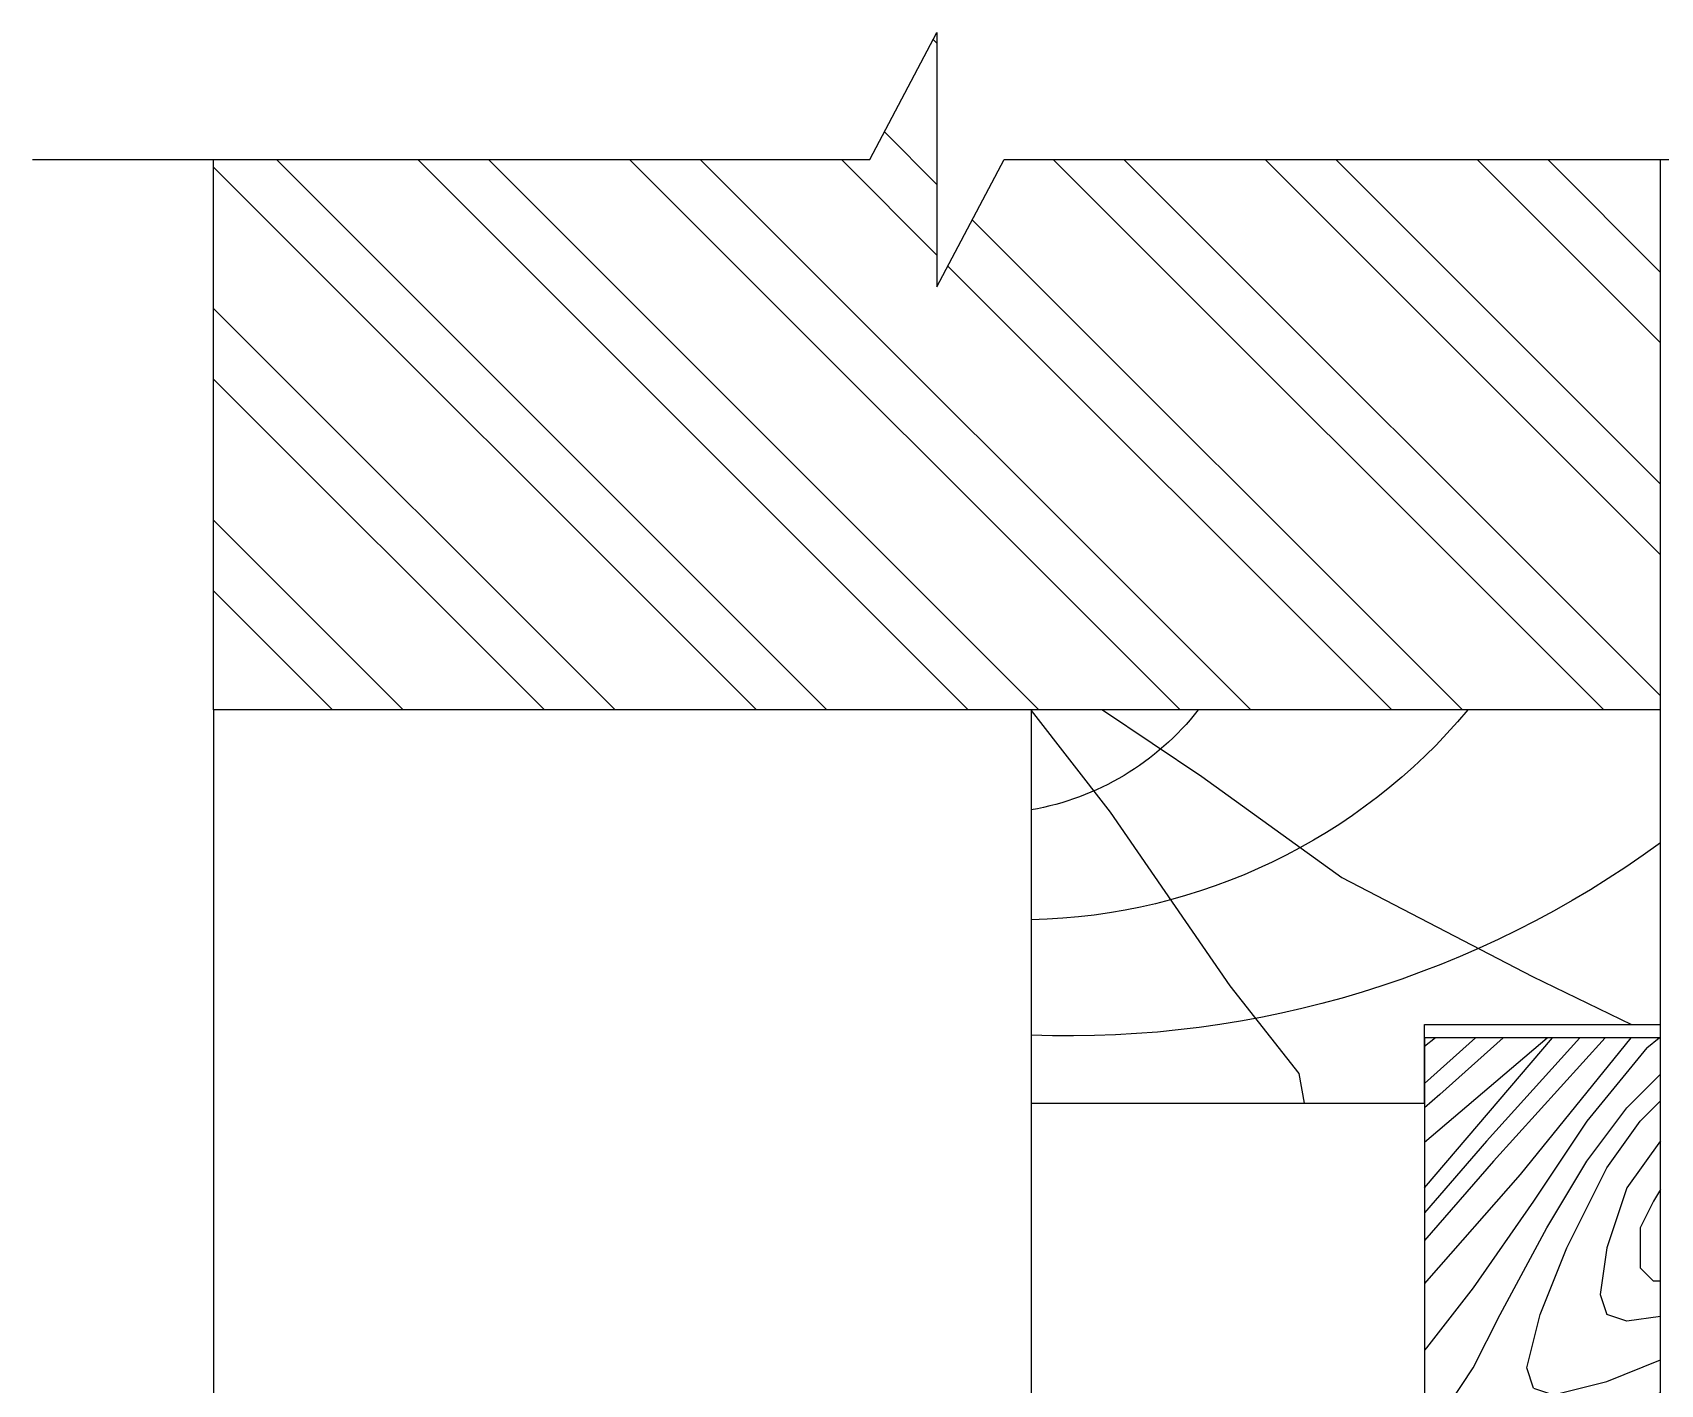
# Model space of a CAD drawing. Header units: metres. Extents: x -16 to 65907, y -5261 to 15511.
# Drawn here: x 32000.83 to 32026.7, y 9527.53 to 9549.03 of the extents above; entities that cross this region are included whole.
import ezdxf

# ---------------------------------------------------------------- set-up
doc = ezdxf.new("R2010")
doc.units = ezdxf.units.M
for name, color, linetype in [('BC-GREYCOLOR', 8, 'Continuous'), ('BC-HATCH', 8, 'Continuous'), ('BC-JOINERY', 93, 'Continuous'), ('BC-WHITECOLOR', 7, 'Continuous')]:
    doc.layers.add(name, color=color, linetype=linetype)

# ---------------------------------------------------------------- blocks, each defined once
blk = doc.blocks.new('BC-JN-FRAME-SIDE')
at = {"layer": 'BC-HATCH'}
for points in [[(0, -3.869422019608464), (-1.059480816205905, -2.289832439077145), (-2.662863268902584, -0.06291236589277105), (-4.236553453949455, 2.965698933638123), (-5, 4.53750064608721)], [(-0.009745613133418374, -5), (-1.623633901413996, -3.74475355355753), (-4.38501479216211, -1.844448424440998), (-5.780551371361071, -0.7458345216691669), (-6.25, -0.6604802255533286)]]:
    blk.add_lwpolyline(points, dxfattribs=at)
for centre, radius, start, end in [((10.74891818470496, -4.398558543003674), 15.93041491976079, 143.8447123978933, 182.1636755238791), ((5.97501315784757, -5.203664711301826), 9.312683969915357, 129.9111920759715, 178.7468640817607), ((2.647475653735455, -5.732592206475601), 4.29762062523463, 128.0270103061608, 170.1851666807064)]:
    blk.add_arc(centre, radius, start, end, dxfattribs=at)
at = {"layer": 'BC-JOINERY'}
for p, q in [((-5, 1.25), (-5, 5)), ((-5, 5), (0, 5)), ((0, 5), (0, -5)), ((-6.25, -5), (-6.25, 1.25)), ((-6.25, 1.25), (-5, 1.25)), ((0, -5), (-6.25, -5))]:
    blk.add_line(p, q, dxfattribs=at)

msp = doc.modelspace()

# ---------------------------------------------------------------- hatches: boundary and pattern name
at = {"layer": 'BC-HATCH'}
h = msp.add_hatch(dxfattribs=at)
h.set_pattern_fill('ANSI32', color=256, scale=0.25, angle=270, style=0)
h.set_pattern_definition([(315, (22592.45257338339, 41437.95790914791), (1.683798022700467, 1.683798022700466), []), (315, (22592.45257338339, 41436.83537664791), (1.683798022700467, 1.683798022700466), [])])
h.paths.add_polyline_path([(32026.70036845908, 9538.257540688834), (32026.70036845908, 9547.007540688834), (32016.26758656061, 9547.007540688834), (32015.20036845908, 9544.987371009656), (32015.20036845908, 9549.027710368011), (32014.13315035755, 9547.007540688834), (32003.70036845908, 9547.007540688834), (32003.70036845908, 9538.257540688834)])
h = msp.add_hatch(dxfattribs=at)
h.set_pattern_fill('WOOD-F4', color=256, scale=15, angle=45, style=0, pattern_type=2)
h.set_pattern_definition([(75.963757, (32021.14724743991, 9544.09721774454), (10.6066016578651, 53.03300861335508), [0.8746427999999999, -86.5896345]), (48.814075, (32021.46544549145, 9541.869830959538), (137.8858154516269, 159.0990188171389), [2.2549944, -223.24444155]), (241.699244, (32021.78364375511, 9544.09721774454), (-21.21320344852924, -42.42640684994189), [1.56604605, -155.0385537]), (55.304846, (32021.25331388136, 9542.294095664647), (42.42640689854969, 63.63961032492622), [1.677051, -166.02805485]), (394.6951540000001, (32028.8900670121, 9534.657342533897), (74.24621202472696, 53.03300860114344), [1.677051, -166.02805485]), (208.300756, (32030.693189092, 9535.187672407656), (-95.45941547706472, -53.03300861864329), [1.56604605, -155.0385537]), (400.914383, (32028.2536706969, 9535.293738424834), (10.60660176032919, 10.60660167886703), [2.10535035, -208.429671]), (401.1859249999999, (32028.465802307, 9534.86947414399), (10.60660177784402, 10.60660170238081), [2.2549944, -223.24444155]), (374.036243, (32030.693189092, 9534.551276092456), (31.81980523176637, 10.60660168558895), [0.8746427999999999, -86.5896345]), (394.6951540000001, (32023.4806986511, 9540.066707500786), (74.24621202472696, 53.03300860114344), [1.677051, -166.02805485]), (208.300756, (32025.283820731, 9540.597037374544), (-95.45941547706472, -53.03300861864329), [1.56604605, -155.0385537]), (241.699244, (32026.98087753617, 9538.899981205763), (-21.21320344852924, -42.42640684994189), [1.56604605, -155.0385537]), (55.304846, (32026.45054713209, 9537.09685859554), (42.42640689854969, 63.63961032492622), [1.677051, -166.02805485]), (45, (32028.89006542111, 9536.566528827847), (-10.60660171779821, 10.60660171779821), [3.15, -11.85]), (228.814075, (32029.95072442617, 9538.68784800468), (-137.8858154516269, -159.099018817139), [2.2549944, -223.24444155]), (49.085617, (32021.99577430455, 9541.339499600856), (127.2792125987342, 148.492415948291), [2.10535035, -208.429671]), (49.085617, (32021.88970828737, 9541.65769765239), (127.2792125987342, 148.492415948291), [2.10535035, -208.429671]), (400.914383, (32022.52610439044, 9540.809169514967), (10.60660176032919, 10.60660167886703), [2.10535035, -208.429671]), (400.914383, (32022.84430244197, 9540.703103497788), (10.60660176032919, 10.60660167886703), [2.10535035, -208.429671]), (401.1859249999999, (32023.056433946, 9540.278839110879), (10.60660177784402, 10.60660170238081), [2.2549944, -223.24444155]), (374.036243, (32025.28382094313, 9539.960641059344), (31.81980523176637, 10.60660168558895), [0.8746427999999999, -86.5896345]), (400.914383, (32027.93547126651, 9535.399802638889), (10.60660176032919, 10.60660167886703), [2.10535035, -208.429671]), (400.914383, (32028.25366931805, 9535.293736621712), (10.60660176032919, 10.60660167886703), [2.10535035, -208.429671]), (75.963757, (32026.34448164524, 9538.899981417895), (10.6066016578651, 53.03300861335508), [0.8746427999999999, -86.5896345]), (48.814075, (32026.66267789365, 9536.672593678299), (137.8858154516269, 159.0990188171389), [2.2549944, -223.24444155]), (49.085617, (32027.08694312909, 9536.46046281067), (127.2792125987342, 148.492415948291), [2.10535035, -208.429671]), (49.085617, (32027.19300914627, 9536.142264759135), (127.2792125987342, 148.492415948291), [2.10535035, -208.429671]), (45, (32018.49559732866, 9539.536379111953), (-10.60660171779821, 10.60660171779821), [1.8, -13.2]), (396.8698979999999, (32017.64706844878, 9538.89998311495), (10.60660166443862, 10.60660167556139), [1.0606602, -105.0053616]), (390.963757, (32016.58640806486, 9538.26358679975), (10.60660166817387, 10.60660173851992), [1.23693165, -60.60965475]), (388.3007559999999, (32015.20755090221, 9537.521125103769), (95.45941547706475, 53.03300861864319), [1.56604605, -155.0385537]), (386.565051, (32014.35902265872, 9537.096860928992), (10.60660175001415, 10.60660175153479), [0.94868325, -46.4854812]), (393.6900680000001, (32013.08622971012, 9536.248332685502), (10.60660172658038, 10.60660177727419), [1.52970585, -74.95558994999999]), (45, (32012.76803240105, 9535.930134527902), (-10.60660171779821, 10.60660171779821), [0.45, -14.55]), (225, (32014.67722071025, 9536.354398596613), (10.60660171779821, -10.60660171779822), [1.65, -13.35]), (217.874984, (32015.63181539519, 9537.096860398662), (-10.6066017343831, -10.60660175831362), [1.2093387, -119.7245334]), (214.695154, (32017.01067276997, 9538.051454977527), (-74.24621202472696, -53.03300860114345), [1.677051, -166.02805485]), (213.690068, (32018.28346455185, 9538.89998311495), (-10.60660172658038, -10.60660177727419), [1.52970585, -74.95558994999999]), (219.289407, (32019.4501913772, 9539.854577269552), (-10.60660168060731, -10.60660175262315), [1.5074814, -149.2406565]), (225, (32015.73788088204, 9536.354398596613), (10.60660171779821, -10.60660171779822), [2.4, -12.6]), (221.185925, (32017.43493599016, 9537.839321458247), (-10.60660177784401, -10.60660170238081), [2.2549944, -223.24444155]), (218.990994, (32019.66232372975, 9539.642444280602), (-116.6726188500274, -95.4594154286551), [2.86574595, -283.70884965]), (45, (32018.28346529431, 9539.748511146308), (-10.60660171779821, 10.60660171779821), [1.8, -13.2]), (395.537678, (32017.54100264373, 9539.218180954353), (10.60660169620562, 10.60660163372791), [0.91241445, -90.32902545]), (386.565051, (32016.26821096793, 9538.581785169483), (10.60660175001415, 10.60660175153479), [1.42302495, -46.0111395]), (381.801409, (32015.20755079615, 9538.157520252244), (74.24621207039495, 31.81980519501736), [1.14236595, -113.09422845]), (374.036243, (32014.35902276479, 9537.945389384613), (31.81980523176637, 10.60660168558895), [0.8746427999999999, -86.5896345]), (341.5650509999999, (32014.04082492539, 9538.051454977527), (21.213203601618, -2.078639069202914e-07), [0.3354102, -33.20560965]), (161.565051, (32015.52574916588, 9539.112115149306), (-21.213203601618, 2.07863896095617e-07), [0.3354102, -33.20560965]), (188.130102, (32016.26821107399, 9539.218180954353), (-53.03300861212606, -10.60660168697606), [0.75, -74.24999940000001]), (198.434949, (32017.22280501646, 9539.53637921802), (-10.60660169687706, -10.60660166757012), [1.0062306, -32.53478925]), (215.537678, (32018.70772883269, 9540.597039177666), (-10.60660169620562, -10.60660163372791), [1.82482875, -89.41661115000001]), (180, (32017.32887124577, 9541.127369263557), (-10.6066017, -10.6066017), [0.2121321, -21.0010713]), (210.963757, (32017.85920080133, 9541.44556763329), (-10.60660166817387, -10.60660173851993), [0.6184659, -61.2281205]), (161.565051, (32016.58640933765, 9540.172775321087), (-21.213203601618, 2.07863896095617e-07), [0.3354102, -33.20560965]), (203.198591, (32017.32887082151, 9540.49097337262), (-42.42640687126905, -21.21320341309888), [0.80777475, -79.96969905]), (216.869898, (32018.17739853467, 9541.12736947569), (-10.6066016644386, -10.6066016755614), [1.0606602, -105.0053616]), (180, (32016.58640912552, 9539.748511040243), (-10.6066017, -10.6066017), [0.6363961499999999, -20.57680725]), (206.565051, (32017.01067308817, 9539.960643392797), (-10.60660175001415, -10.60660175153479), [0.4743417, -46.95982275]), (210.963757, (32017.5410027498, 9540.278841444331), (-10.60660166817387, -10.60660173851993), [0.6184659, -61.2281205]), (216.869898, (32018.38953056902, 9540.915237441333), (-10.6066016644386, -10.6066016755614), [1.0606602, -105.0053616]), (108.434949, (32020.19265360351, 9543.779019799073), (-10.60660166757012, 10.60660169687705), [0.3354102, -33.20560965]), (81.869898, (32020.08658748027, 9543.036557572761), (1.736962906839778e-08, 21.21320341438322), [0.75, -74.24999940000001]), (71.565051, (32019.7683895348, 9542.081963524224), (2.078638952629497e-07, 21.213203601618), [1.0062306, -32.53478925]), (54.46232199999999, (32018.70772946908, 9540.597039601931), (42.42640835564569, 63.63961171897343), [1.82482875, -89.41661115000001]), (90, (32018.17739927713, 9541.975897507047), (-10.6066017, 10.6066017), [0.2121321, -21.0010713]), (59.03624299999999, (32017.85920133166, 9541.445567527222), (21.21320488507491, 42.42640838942795), [0.6184659, -61.2281205]), (90, (32019.55625750044, 9542.718359627292), (-10.6066017, 10.6066017), [0.6363961499999999, -20.57680725]), (63.434949, (32019.34412525395, 9542.29409555858), (10.6066013505632, 31.81980478198881), [0.4743417, -46.95982275]), (59.03624299999999, (32019.02592752062, 9541.763765578757), (21.21320488507491, 42.42640838942795), [0.6184659, -61.2281205]), (53.130102, (32018.38953141755, 9540.915237653464), (53.0330118389298, 74.24621526219299), [1.0606602, -105.0053616]), (108.434949, (32019.13199343173, 9542.718359627292), (-10.60660166757012, 10.60660169687705), [0.3354102, -33.20560965]), (66.801409, (32018.81379559233, 9541.975897507047), (10.60660169810313, 31.8198052181645), [0.80777475, -79.96969905]), (53.130102, (32018.1773993832, 9541.127369687822), (53.0330118389298, 74.24621526219299), [1.0606602, -105.0053616]), (68.198591, (32020.72298358334, 9543.036557148496), (10.60660177378255, 31.81980513536498), [1.14236595, -113.09422845]), (63.434949, (32020.0865873742, 9541.763765472691), (10.6066013505632, 31.81980478198881), [1.42302495, -46.0111395]), (54.46232199999999, (32019.55625760651, 9541.021303670643), (42.42640835564569, 63.63961171897343), [0.91241445, -90.32902545]), (233.130102, (32020.40478574393, 9541.65769977371), (-53.03301183892982, -74.24621526219298), [1.0606602, -105.0053616]), (239.036243, (32021.04118174093, 9542.718359627292), (-21.21320488507489, -42.42640838942796), [1.23693165, -60.60965475]), (51.00900600000001, (32019.66232415401, 9539.642444916999), (84.85281368238536, 106.0660172101588), [2.86574595, -283.70884965]), (56.309932, (32020.40478542573, 9541.021303140313), (31.81980742103963, 53.03301093013147), [1.52970585, -74.95558994999999]), (50.710593, (32019.45019148327, 9539.854577163487), (84.85281625656344, 106.0660197593209), [1.5074814, -149.2406565]), (315, (32015.84394668708, 9539.85457737562), (10.60660171779822, 10.60660171779821), [0.1500003, -14.8499997]), (315, (32019.45019127113, 9543.46082195967), (10.60660171779822, 10.60660171779821), [0.1500003, -14.8499997]), (399.289407, (32026.45054851094, 9532.854220135807), (10.60660168060731, 10.60660175262315), [1.5074814, -149.2406565]), (393.6900680000001, (32027.61727448777, 9533.808814078277), (10.60660172658038, 10.60660177727419), [1.52970585, -74.95558994999999]), (398.9909939999999, (32026.23841626446, 9533.066352806558), (116.6726188500274, 95.45941542865509), [2.86574595, -283.70884965]), (210.963757, (32029.31433097475, 9534.445210393476), (-10.60660166817387, -10.60660173851993), [1.23693165, -60.60965475]), (216.869898, (32028.25367112117, 9533.808814396474), (-10.6066016644386, -10.6066016755614), [1.0606602, -105.0053616]), (395.537678, (32027.6172750181, 9532.960286259051), (10.60660169620562, 10.60660163372791), [0.91241445, -90.32902545]), (386.565051, (32028.35973671408, 9533.490616132807), (10.60660175001415, 10.60660175153479), [1.42302495, -46.0111395]), (381.801409, (32029.63252849595, 9534.127012235876), (74.24621207039495, 31.81980519501736), [1.14236595, -113.09422845]), (396.8698979999999, (32027.72334103528, 9531.581428035735), (10.60660166443862, 10.60660167556139), [1.0606602, -105.0053616]), (383.198591, (32028.57186885451, 9532.21782424487), (42.42640687126904, 21.21320341309891), [0.80777475, -79.96969905]), (341.5650509999999, (32029.31433097475, 9532.536022084272), (21.213203601618, -2.078639069202914e-07), [0.3354102, -33.20560965]), (396.8698979999999, (32027.51120900092, 9531.793560070093), (10.60660166443862, 10.60660167556139), [1.0606602, -105.0053616]), (390.963757, (32028.35973692621, 9532.42995617316), (10.60660166817387, 10.60660173851992), [0.6184659, -61.2281205]), (386.565051, (32028.89006679997, 9532.748154012563), (10.60660175001415, 10.60660175153479), [0.4743417, -46.95982275]), (360, (32029.31433097475, 9532.960286152984), (10.6066017, 10.6066017), [0.6363961499999999, -20.57680725]), (390.963757, (32028.04153887468, 9531.263229984203), (10.60660166817387, 10.60660173851992), [0.6184659, -61.2281205]), (360, (32028.57186885451, 9531.58142792967), (10.6066017, 10.6066017), [0.2121321, -21.0010713]), (395.537678, (32027.19301094939, 9532.111758121626), (10.60660169620562, 10.60660163372791), [1.82482875, -89.41661115000001]), (378.434949, (32028.67793487168, 9533.17241818734), (10.60660169687705, 10.60660166757012), [1.0062306, -32.53478925]), (368.130102, (32029.63252892022, 9533.490616132807), (53.03300861212606, 10.60660168697606), [0.75, -74.24999940000001]), (341.5650509999999, (32030.37499114653, 9533.596682256051), (21.213203601618, -2.078639069202914e-07), [0.3354102, -33.20560965]), (233.130102, (32027.51120878879, 9531.793559221564), (-53.03301183892982, -74.24621526219298), [1.0606602, -105.0053616]), (239.036243, (32026.87481279179, 9530.945031402338), (-21.21320488507489, -42.42640838942796), [0.6184659, -61.2281205]), (243.434949, (32026.55661474025, 9530.414701740712), (-10.60660135056322, -31.81980478198881), [0.4743417, -46.95982275]), (270, (32026.3444823877, 9529.990437778066), (10.6066017, -10.6066017), [0.6363961499999999, -20.57680725]), (233.130102, (32027.72334082315, 9531.581427187208), (-53.03301183892982, -74.24621526219298), [1.0606602, -105.0053616]), (246.8014089999999, (32027.08694472008, 9530.73289947405), (-10.60660169810316, -31.81980521816449), [0.80777475, -79.96969905]), (288.434949, (32026.76874666855, 9529.990437990198), (10.60660166757011, -10.60660169687706), [0.3354102, -33.20560965]), (239.036243, (32028.04153898075, 9531.263229453873), (-21.21320488507489, -42.42640838942796), [0.6184659, -61.2281205]), (270, (32027.72334061101, 9530.732899898312), (10.6066017, -10.6066017), [0.2121321, -21.0010713]), (234.462322, (32027.19301052512, 9532.11175748523), (-42.4264083556457, -63.63961171897341), [1.82482875, -89.41661115000001]), (251.565051, (32026.13235056548, 9530.626833669003), (-2.078639060876242e-07, -21.213203601618), [1.0062306, -32.53478925]), (261.869898, (32025.81415230181, 9529.672239726533), (-1.736963156639959e-08, -21.21320341438322), [0.75, -74.24999940000001]), (288.434949, (32025.70808649676, 9528.92977781842), (10.60660166757011, -10.60660169687706), [0.3354102, -33.20560965]), (108.434949, (32024.64742632498, 9527.444853577927), (-10.60660166757012, 10.60660169687705), [0.3354102, -33.20560965]), (75.963757, (32024.54136073207, 9527.763051417329), (10.6066016578651, 53.03300861335508), [0.8746427999999999, -86.5896345]), (68.198591, (32024.7534915997, 9528.611579448687), (10.60660177378255, 31.81980513536498), [1.14236595, -113.09422845]), (63.434949, (32025.17775651694, 9529.672239620466), (10.6066013505632, 31.81980478198881), [1.42302495, -46.0111395]), (54.46232199999999, (32025.81415230181, 9530.945031296273), (42.42640835564569, 63.63961171897343), [0.91241445, -90.32902545]), (45, (32026.34448249377, 9531.687493946849), (-10.60660171779821, 10.60660171779821), [1.8, -13.2]), (229.085617, (32024.01103000978, 9531.051097949847), (-127.2792125987341, -148.492415948291), [2.10535035, -208.429671]), (225, (32022.63217189254, 9529.46010758611), (10.60660171779821, -10.60660171779822), [2.4, -12.6]), (231.009006, (32026.23841562806, 9533.066352382293), (-84.85281368238543, -106.0660172101588), [2.86574595, -283.70884965]), (228.814075, (32024.43529280571, 9530.838964642699), (-137.8858154516269, -159.099018817139), [2.2549944, -223.24444155]), (225, (32022.95036994407, 9529.141909534577), (10.60660171779821, -10.60660171779822), [2.4, -12.6]), (230.710593, (32026.45054861701, 9532.85422002974), (-84.85281625656349, -106.0660197593209), [1.5074814, -149.2406565]), (236.309932, (32025.49595446241, 9531.687493204387), (-31.81980742103964, -53.03301093013147), [1.52970585, -74.95558994999999]), (235.304846, (32024.64742632498, 9530.414701422515), (-42.4264068985497, -63.63961032492622), [1.677051, -166.02805485]), (232.125016, (32023.69283174612, 9529.035844047728), (-63.63961445479403, -84.85281791153572), [1.2093387, -119.7245334]), (225, (32022.95036994407, 9528.081249362796), (10.60660171779821, -10.60660171779822), [1.65, -13.35]), (45, (32022.52610587536, 9526.172061053594), (-10.60660171779821, 10.60660171779821), [0.45, -14.55]), (56.309932, (32022.84430403296, 9526.490258362664), (31.81980742103963, 53.03301093013147), [1.52970585, -74.95558994999999]), (63.434949, (32023.69283227645, 9527.763051311264), (10.6066013505632, 31.81980478198881), [0.94868325, -46.4854812]), (61.69924399999999, (32024.11709645123, 9528.611579554752), (21.21320344852924, 42.4264068499419), [1.56604605, -155.0385537]), (59.03624299999999, (32024.85955814721, 9529.990436717406), (21.21320488507491, 42.42640838942795), [1.23693165, -60.60965475]), (53.130102, (32025.49595446241, 9531.05109710132), (53.0330118389298, 74.24621526219299), [1.0606602, -105.0053616]), (45, (32026.13235045941, 9531.899625981205), (-10.60660171779821, 10.60660171779821), [1.8, -13.2]), (135, (32026.45054872308, 9529.247975339622), (-10.60660171779821, -10.60660171779821), [0.1500003, -14.8499997]), (135, (32030.05679330713, 9532.854219923674), (-10.60660171779821, -10.60660171779821), [0.1500003, -14.8499997]), (227.862405, (32026.02628327551, 9533.278481552867), (-190.918847779457, -212.132051155726), [3.0037476, -297.3710421]), (402.137595, (32026.02628465437, 9533.278483355989), (10.6066017583034, 10.60660169371191), [3.0037476, -297.3710421]), (400.4260790000001, (32026.02628253305, 9534.127010644885), (148.4924240294037, 127.279220557369), [3.761980799999999, -372.43612665]), (229.573921, (32028.46580124634, 9536.990793426889), (-116.6726188032863, -137.8858223207973), [3.761980799999999, -372.43612665]), (48.012788, (32020.08658546501, 9539.21818021189), (180.3121959629539, 201.525399357518), [2.8539447, -282.5404722]), (47.862405, (32019.87445290033, 9539.430308533936), (190.918847779457, 212.1320511557261), [3.0037476, -297.3710421]), (401.9872119999999, (32020.40478330441, 9538.89998152396), (10.60660174801655, 10.60660170938763), [2.8539447, -282.5404722]), (402.137595, (32020.61691639943, 9538.687848428945), (10.6066017583034, 10.60660169371191), [3.0037476, -297.3710421]), (399.289407, (32021.04118025601, 9538.263584996628), (10.60660168060731, 10.60660175262315), [1.5074814, -149.2406565]), (393.6900680000001, (32022.20790623283, 9539.218178939098), (10.60660172658038, 10.60660177727419), [1.52970585, -74.95558994999999]), (398.9909939999999, (32020.82904800952, 9538.475717879513), (116.6726188500274, 95.45941542865509), [2.86574595, -283.70884965]), (210.963757, (32023.90496271981, 9539.854575254298), (-10.60660166817387, -10.60660173851993), [1.23693165, -60.60965475]), (216.869898, (32022.84430286623, 9539.218179257297), (-10.6066016644386, -10.6066016755614), [1.0606602, -105.0053616]), (395.537678, (32022.2079066571, 9538.36965122594), (10.60660169620562, 10.60660163372791), [0.91241445, -90.32902545]), (386.565051, (32022.95036845915, 9538.89998099363), (10.60660175001415, 10.60660175153479), [1.42302495, -46.0111395]), (381.801409, (32024.22316024102, 9539.536377096698), (74.24621207039495, 31.81980519501736), [1.14236595, -113.09422845]), (401.9872119999999, (32025.81415018049, 9533.490614647884), (10.60660174801655, 10.60660170938763), [2.8539447, -282.5404722]), (402.137595, (32026.02628327551, 9533.278481552867), (10.6066017583034, 10.60660169371191), [3.0037476, -297.3710421]), (54.46232199999999, (32024.75349075117, 9535.824066071205), (42.42640835564569, 63.63961171897343), [0.91241445, -90.32902545]), (63.434949, (32025.28382115526, 9536.566528933914), (10.6066013505632, 31.81980478198881), [1.42302495, -46.0111395]), (68.198591, (32025.9202164098, 9537.839320927917), (10.60660177378255, 31.81980513536498), [1.14236595, -113.09422845]), (239.036243, (32026.2384148856, 9537.521122027854), (-21.21320488507489, -42.42640838942796), [1.23693165, -60.60965475]), (233.130102, (32025.60201899466, 9536.460462068208), (-53.03301183892982, -74.24621526219298), [1.0606602, -105.0053616]), (51.00900600000001, (32024.85955602589, 9534.445208590354), (84.85281368238536, 106.0660172101588), [2.86574595, -283.70884965]), (50.710593, (32024.64742484006, 9534.657340412577), (84.85281625656344, 106.0660197593209), [1.5074814, -149.2406565]), (56.309932, (32025.60201899466, 9535.824065965138), (31.81980742103963, 53.03301093013147), [1.52970585, -74.95558994999999]), (47.862405, (32025.07168774205, 9534.233073692216), (190.918847779457, 212.1320511557261), [3.0037476, -297.3710421]), (48.012788, (32025.28382030673, 9534.02094537017), (180.3121959629539, 201.525399357518), [2.8539447, -282.5404722]), (45, (32019.98051997816, 9528.717643556676), (-10.60660171779821, 10.60660171779821), [0.8999999999999999, -14.1]), (401.1859249999999, (32020.6169155509, 9529.354039341546), (10.60660177784402, 10.60660170238081), [2.2549944, -223.24444155]), (400.4260790000001, (32022.31397193182, 9530.838964112369), (148.4924240294037, 127.279220557369), [3.761980799999999, -372.43612665]), (49.57392100000001, (32022.73823631872, 9530.414700361855), (116.6726188032863, 137.8858223207973), [3.761980799999999, -372.43612665]), (221.987212, (32020.08658525288, 9539.218179575495), (-10.60660174801655, -10.60660170938763), [2.8539447, -282.5404722]), (220.914383, (32017.96526565178, 9537.308990948093), (-10.60660176032919, -10.60660167886703), [2.10535035, -208.429671]), (225, (32016.37427539411, 9535.93013272478), (10.60660171779821, -10.60660171779822), [2.55, -12.45]), (222.137595, (32019.87445427918, 9539.43031054919), (-10.6066017583034, -10.60660169371191), [3.0037476, -297.3710421]), (220.914383, (32017.64706760025, 9537.41505696527), (-10.60660176032919, -10.60660167886703), [2.10535035, -208.429671]), (225, (32016.05607734258, 9536.036198741956), (10.60660171779821, -10.60660171779822), [2.4, -12.6]), (396.8698979999999, (32022.31397278034, 9536.990792896559), (10.60660166443862, 10.60660167556139), [1.0606602, -105.0053616]), (383.198591, (32023.16250059957, 9537.627189105693), (42.42640687126904, 21.21320341309891), [0.80777475, -79.96969905]), (341.5650509999999, (32023.90496261375, 9537.94538705116), (21.213203601618, -2.078639069202914e-07), [0.3354102, -33.20560965]), (396.8698979999999, (32022.10184074599, 9537.202924930914), (10.60660166443862, 10.60660167556139), [1.0606602, -105.0053616]), (390.963757, (32022.95036867128, 9537.839321033984), (10.60660166817387, 10.60660173851992), [0.6184659, -61.2281205]), (386.565051, (32023.48069854504, 9538.157518873384), (10.60660175001415, 10.60660175153479), [0.4743417, -46.95982275]), (360, (32023.90496282588, 9538.369651119872), (10.6066017, 10.6066017), [0.6363961499999999, -20.57680725]), (390.963757, (32022.63217061975, 9536.672594845026), (10.60660166817387, 10.60660173851992), [0.6184659, -61.2281205]), (360, (32023.16250070564, 9536.990792896559), (10.6066017, 10.6066017), [0.2121321, -21.0010713]), (395.537678, (32021.78364258839, 9537.521123088514), (10.60660169620562, 10.60660163372791), [1.82482875, -89.41661115000001]), (378.434949, (32023.26856651068, 9538.581783154228), (10.60660169687705, 10.60660166757012), [1.0062306, -32.53478925]), (368.130102, (32024.22316066528, 9538.89998099363), (53.03300861212606, 10.60660168697606), [0.75, -74.24999940000001]), (341.5650509999999, (32024.96562278553, 9539.006047222942), (21.213203601618, -2.078639069202914e-07), [0.3354102, -33.20560965]), (233.130102, (32022.10184042779, 9537.202924188452), (-53.03301183892982, -74.24621526219298), [1.0606602, -105.0053616]), (239.036243, (32021.46544443079, 9536.354396369226), (-21.21320488507489, -42.42640838942796), [0.6184659, -61.2281205]), (243.434949, (32021.14724648532, 9535.824066813668), (-10.60660135056322, -31.81980478198881), [0.4743417, -46.95982275]), (270, (32020.93511413276, 9535.399802851021), (10.6066017, -10.6066017), [0.6363961499999999, -20.57680725]), (233.130102, (32022.31397246215, 9536.990792154096), (-53.03301183892982, -74.24621526219298), [1.0606602, -105.0053616]), (246.8014089999999, (32021.67757635908, 9536.142264440938), (-10.60660169810316, -31.81980521816449), [0.80777475, -79.96969905]), (288.434949, (32021.35937841361, 9535.399802851021), (10.60660166757011, -10.60660169687706), [0.3354102, -33.20560965]), (239.036243, (32022.63217061975, 9536.672594420761), (-21.21320488507489, -42.42640838942796), [0.6184659, -61.2281205]), (270, (32022.31397235608, 9536.142264971268), (10.6066017, -10.6066017), [0.2121321, -21.0010713]), (234.462322, (32021.78364227019, 9537.521122346052), (-42.4264083556457, -63.63961171897341), [1.82482875, -89.41661115000001]), (251.565051, (32020.72298231054, 9536.036198529826), (-2.078639060876242e-07, -21.213203601618), [1.0062306, -32.53478925]), (261.869898, (32020.40478404688, 9535.081604799487), (-1.736963156639959e-08, -21.21320341438322), [0.75, -74.24999940000001]), (288.434949, (32020.29871824183, 9534.339142679242), (10.60660166757011, -10.60660169687706), [0.3354102, -33.20560965]), (108.434949, (32019.23805807005, 9532.85421843875), (-10.60660166757012, 10.60660169687705), [0.3354102, -33.20560965]), (75.963757, (32019.13199247714, 9533.172416490284), (10.6066016578651, 53.03300861335508), [0.8746427999999999, -86.5896345]), (68.198591, (32019.34412334477, 9534.02094430951), (10.60660177378255, 31.81980513536498), [1.14236595, -113.09422845]), (63.434949, (32019.76838826201, 9535.081604693421), (10.6066013505632, 31.81980478198881), [1.42302495, -46.0111395]), (54.46232199999999, (32020.40478404688, 9536.354396157096), (42.42640835564569, 63.63961171897343), [0.91241445, -90.32902545]), (45, (32020.93511413276, 9537.096858913737), (-10.60660171779821, 10.60660171779821), [1.8, -13.2]), (228.012788, (32020.40478351654, 9538.899982160357), (-180.3121959629539, -201.525399357518), [2.8539447, -282.5404722]), (229.085617, (32018.49559573767, 9536.778660862203), (-127.2792125987341, -148.492415948291), [2.10535035, -208.429671]), (225, (32017.11673751436, 9535.187670604533), (10.60660171779821, -10.60660171779822), [2.55, -12.45]), (227.862405, (32020.61691502057, 9538.68784641369), (-190.918847779457, -212.132051155726), [3.0037476, -297.3710421]), (229.085617, (32018.60166175485, 9536.46046281067), (-127.2792125987341, -148.492415948291), [2.10535035, -208.429671]), (225, (32017.22280353153, 9534.869472552999), (10.60660171779821, -10.60660171779822), [2.4, -12.6]), (231.009006, (32020.82904737312, 9538.475717243116), (-84.85281368238543, -106.0660172101588), [2.86574595, -283.70884965]), (228.814075, (32019.02592465683, 9536.248329609587), (-137.8858154516269, -159.099018817139), [2.2549944, -223.24444155]), (225, (32017.54100158307, 9534.551274501466), (10.60660171779821, -10.60660171779822), [2.4, -12.6]), (230.710593, (32021.04118025601, 9538.263584996628), (-84.85281625656349, -106.0660197593209), [1.5074814, -149.2406565]), (236.309932, (32020.08658610141, 9537.096858171275), (-31.81980742103964, -53.03301093013147), [1.52970585, -74.95558994999999]), (235.304846, (32019.23805796398, 9535.824066389403), (-42.4264068985497, -63.63961032492622), [1.677051, -166.02805485]), (232.125016, (32018.28346349119, 9534.445209120684), (-63.63961445479403, -84.85281791153572), [1.2093387, -119.7245334]), (225, (32017.54100158307, 9533.490614329685), (10.60660171779821, -10.60660171779822), [1.65, -13.35]), (45, (32017.11673751436, 9531.581426020482), (-10.60660171779821, 10.60660171779821), [0.45, -14.55]), (56.309932, (32017.43493567196, 9531.899623329553), (31.81980742103963, 53.03301093013147), [1.52970585, -74.95558994999999]), (63.434949, (32018.28346402152, 9533.172416384217), (10.6066013505632, 31.81980478198881), [0.94868325, -46.4854812]), (61.69924399999999, (32018.70772819629, 9534.020944415575), (21.21320344852924, 42.4264068499419), [1.56604605, -155.0385537]), (59.03624299999999, (32019.45018978621, 9535.399801684294), (21.21320488507491, 42.42640838942795), [1.23693165, -60.60965475]), (53.130102, (32020.08658610141, 9536.460462068208), (53.0330118389298, 74.24621526219299), [1.0606602, -105.0053616]), (45, (32020.72298209841, 9537.308990948093), (-10.60660171779821, 10.60660171779821), [1.8, -13.2]), (228.012788, (32025.81415039262, 9533.49061528428), (-180.3121959629539, -201.525399357518), [2.8539447, -282.5404722]), (229.085617, (32023.90496261375, 9531.369293986127), (-127.2792125987341, -148.492415948291), [2.10535035, -208.429671]), (225, (32022.52610439044, 9529.778303728457), (10.60660171779821, -10.60660171779822), [2.55, -12.45]), (227.862405, (32026.02628189665, 9533.278479537614), (-190.918847779457, -212.132051155726), [3.0037476, -297.3710421]), (229.085617, (32024.01102863093, 9531.051095934592), (-127.2792125987341, -148.492415948291), [2.10535035, -208.429671]), (225, (32022.63217040761, 9529.460105676922), (10.60660171779821, -10.60660171779822), [2.4, -12.6]), (45, (32017.96526565178, 9530.732897883057), (-10.60660171779821, 10.60660171779821), [0.45, -14.55]), (393.6900680000001, (32018.28346359725, 9531.051095616394), (10.60660172658038, 10.60660177727419), [1.52970585, -74.95558994999999]), (386.565051, (32019.55625590945, 9531.899623859885), (10.60660175001415, 10.60660175153479), [0.94868325, -46.4854812]), (388.3007559999999, (32020.40478394081, 9532.323888034662), (95.45941547706475, 53.03300861864319), [1.56604605, -155.0385537]), (390.963757, (32021.78364237626, 9533.066350154908), (10.60660166817387, 10.60660173851992), [1.23693165, -60.60965475]), (396.8698979999999, (32022.84430286623, 9533.702746364042), (10.60660166443862, 10.60660167556139), [1.0606602, -105.0053616]), (45, (32023.69283057939, 9534.33914246711), (-10.60660171779821, 10.60660171779821), [1.8, -13.2]), (219.289407, (32024.64742484006, 9534.657340412577), (-10.60660168060731, -10.60660175262315), [1.5074814, -149.2406565]), (213.690068, (32023.48069843897, 9533.702746045843), (-10.60660172658038, -10.60660177727419), [1.52970585, -74.95558994999999]), (214.695154, (32022.20790644497, 9532.854218332684), (-74.24621202472696, -53.03300860114345), [1.677051, -166.02805485]), (217.874984, (32020.82904758526, 9531.899624390215), (-10.6066017343831, -10.60660175831362), [1.2093387, -119.7245334]), (225, (32019.87445396099, 9531.15716195177), (10.60660171779821, -10.60660171779822), [1.65, -13.35]), (218.990994, (32024.85955666229, 9534.44520922675), (-116.6726188500274, -95.4594154286551), [2.86574595, -283.70884965]), (221.185925, (32022.63216987728, 9532.642085874064), (-10.60660177784401, -10.60660170238081), [2.2549944, -223.24444155]), (225, (32020.93511413276, 9531.15716195177), (10.60660171779821, -10.60660171779822), [2.4, -12.6]), (222.137595, (32025.0716891209, 9534.233075707469), (-10.6066017583034, -10.60660169371191), [3.0037476, -297.3710421]), (220.914383, (32022.84430244197, 9532.21782212355), (-10.60660176032919, -10.60660167886703), [2.10535035, -208.429671]), (225, (32021.2533121843, 9530.838963900236), (10.60660171779821, -10.60660171779822), [2.4, -12.6]), (221.987212, (32025.2838200946, 9534.020944733773), (-10.60660174801655, -10.60660170938763), [2.8539447, -282.5404722]), (220.914383, (32023.1625004935, 9532.111756106371), (-10.60660176032919, -10.60660167886703), [2.10535035, -208.429671]), (225, (32021.57151023583, 9530.732897883057), (10.60660171779821, -10.60660171779822), [2.55, -12.45]), (341.5650509999999, (32019.23805785792, 9532.854218226617), (21.213203601618, -2.078639069202914e-07), [0.3354102, -33.20560965]), (374.036243, (32019.55625601552, 9532.748151891241), (31.81980523176637, 10.60660168558895), [0.8746427999999999, -86.5896345]), (381.801409, (32020.40478362261, 9532.960284031664), (74.24621207039495, 31.81980519501736), [1.14236595, -113.09422845]), (386.565051, (32021.46544421865, 9533.384548100375), (10.60660175001415, 10.60660175153479), [1.42302495, -46.0111395]), (395.537678, (32022.73823674299, 9534.020944521642), (10.60660169620562, 10.60660163372791), [0.91241445, -90.32902545]), (45, (32023.48069854504, 9534.551274501466), (-10.60660171779821, 10.60660171779821), [1.8, -13.2]), (215.537678, (32023.90496293195, 9535.399802744956), (-10.60660169620562, -10.60660163372791), [1.82482875, -89.41661115000001]), (198.434949, (32022.42003837326, 9534.33914246711), (-10.60660169687706, -10.60660166757012), [1.0062306, -32.53478925]), (188.130102, (32021.46544421865, 9534.020944203443), (-53.03300861212606, -10.60660168697606), [0.75, -74.24999940000001]), (161.565051, (32020.72298209841, 9533.914878398398), (-21.213203601618, 2.07863896095617e-07), [0.3354102, -33.20560965]), (210.963757, (32023.05643468846, 9536.248330776312), (-10.60660166817387, -10.60660173851993), [0.6184659, -61.2281205]), (180, (32022.52610460257, 9535.93013272478), (-10.6066017, -10.6066017), [0.2121321, -21.0010713]), (216.869898, (32023.37463295212, 9535.93013272478), (-10.6066016644386, -10.6066016755614), [1.0606602, -105.0053616]), (203.198591, (32022.5261044965, 9535.293736727777), (-42.42640687126905, -21.21320341309888), [0.80777475, -79.96969905]), (161.565051, (32021.78364227019, 9534.975538570177), (-21.213203601618, 2.07863896095617e-07), [0.3354102, -33.20560965]), (216.869898, (32023.58676498648, 9535.718000690424), (-10.6066016644386, -10.6066016755614), [1.0606602, -105.0053616]), (210.963757, (32022.73823663692, 9535.081604587356), (-10.60660166817387, -10.60660173851993), [0.6184659, -61.2281205]), (206.565051, (32022.2079063389, 9534.76340632369), (-10.60660175001415, -10.60660175153479), [0.4743417, -46.95982275]), (180, (32021.78364248232, 9534.551274501466), (-10.6066017, -10.6066017), [0.6363961499999999, -20.57680725]), (135, (32021.14724616712, 9534.551274501466), (-10.60660171779821, -10.60660171779821), [0.3, -14.7]), (54.46232199999999, (32023.90496261375, 9535.399802002494), (42.42640835564569, 63.63961171897343), [1.82482875, -89.41661115000001]), (71.565051, (32024.96562299766, 9536.88472666725), (2.078638952629497e-07, 21.213203601618), [1.0062306, -32.53478925]), (81.869898, (32025.28382083706, 9537.839321246114), (1.736962906839778e-08, 21.21320341438322), [0.75, -74.24999940000001]), (108.434949, (32025.38988706637, 9538.58178336636), (-10.60660166757012, 10.60660169687705), [0.3354102, -33.20560965]), (59.03624299999999, (32023.05643468846, 9536.24833035205), (21.21320488507491, 42.42640838942795), [0.6184659, -61.2281205]), (90, (32023.37463252786, 9536.778661074335), (-10.6066017, 10.6066017), [0.2121321, -21.0010713]), (53.130102, (32023.58676466828, 9535.717999947961), (53.0330118389298, 74.24621526219299), [1.0606602, -105.0053616]), (59.03624299999999, (32024.22316087742, 9536.566528403582), (21.21320488507491, 42.42640838942795), [0.6184659, -61.2281205]), (63.434949, (32024.54135903501, 9537.096859019803), (10.6066013505632, 31.81980478198881), [0.4743417, -46.95982275]), (90, (32024.75349075117, 9537.521123194581), (-10.6066017, 10.6066017), [0.6363961499999999, -20.57680725]), (135, (32024.75349075117, 9538.157519085516), (-10.60660171779821, -10.60660171779821), [0.3, -14.7]), (53.130102, (32023.37463263392, 9535.930131982317), (53.0330118389298, 74.24621526219299), [1.0606602, -105.0053616]), (66.801409, (32024.01102873699, 9536.778660544005), (10.60660169810313, 31.8198052181645), [0.80777475, -79.96969905]), (108.434949, (32024.32922689459, 9537.521123194581), (-10.60660166757012, 10.60660169687705), [0.3354102, -33.20560965]), (45, (32020.51085006405, 9528.187313470786), (-10.60660171779821, 10.60660171779821), [3.15, -11.85]), (243.434949, (32022.20790771776, 9544.94574598803), (-10.60660135056322, -31.81980478198881), [0.94868325, -46.4854812]), (52.125016, (32022.20790824809, 9543.672953251564), (63.63961445479403, 84.85281791153572), [1.2093387, -119.7245334]), (108.434949, (32021.35937979247, 9544.94574598803), (-10.60660166757012, 10.60660169687705), [0.3354102, -33.20560965]), (236.309932, (32023.05643585518, 9546.218537982033), (-31.81980742103964, -53.03301093013147), [1.52970585, -74.95558994999999]), (225, (32023.37463411885, 9546.5367362457), (10.60660171779821, -10.60660171779822), [0.45, -14.55]), (45, (32022.95037005014, 9543.566887764717), (-10.60660171779821, 10.60660171779821), [2.4, -12.6]), (45, (32022.95037005014, 9544.627547936496), (-10.60660171779821, 10.60660171779821), [1.65, -13.35]), (45, (32029.84466106064, 9536.672596754213), (-10.60660171779821, 10.60660171779821), [2.4, -12.6]), (45, (32031.22351928395, 9536.354398702679), (-10.60660171779821, 10.60660171779821), [1.65, -13.35]), (45, (32030.16285911217, 9536.354398702679), (-10.60660171779821, 10.60660171779821), [2.4, -12.6]), (225, (32033.13270759316, 9536.778662771392), (10.60660171779821, -10.60660171779822), [0.45, -14.55]), (213.690068, (32032.81450932949, 9536.460464507725), (-10.60660172658038, -10.60660177727419), [1.52970585, -74.95558994999999]), (341.5650509999999, (32031.54171733549, 9534.76340844501), (21.213203601618, -2.078639069202914e-07), [0.3354102, -33.20560965]), (397.8749839999999, (32030.26892459902, 9535.611936900632), (10.60660173438311, 10.60660175831361), [1.2093387, -119.7245334]), (206.565051, (32031.54171722942, 9535.611936476367), (-10.60660175001415, -10.60660175153479), [0.94868325, -46.4854812]), (225, (32030.58712169596, 9539.324245274474), (10.60660171779821, -10.60660171779822), [0.8999999999999999, -14.1]), (45, (32023.37463252786, 9542.930489858527), (-10.60660171779821, 10.60660171779821), [2.55, -12.45]), (45, (32023.26856651068, 9543.24868791006), (-10.60660171779821, 10.60660171779821), [2.4, -12.6]), (45, (32024.1170946481, 9542.18802773828), (-10.60660171779821, 10.60660171779821), [2.55, -12.45]), (45, (32024.43529269964, 9542.081961721102), (-10.60660171779821, 10.60660171779821), [2.4, -12.6]), (45, (32025.81415092295, 9541.763763669569), (-10.60660171779821, 10.60660171779821), [1.65, -13.35]), (45, (32024.75349075117, 9541.763763669569), (-10.60660171779821, 10.60660171779821), [2.4, -12.6]), (225, (32027.72333923216, 9542.18802773828), (10.60660171779821, -10.60660171779822), [0.45, -14.55]), (213.690068, (32027.40514107456, 9541.869829368548), (-10.60660172658038, -10.60660177727419), [1.52970585, -74.95558994999999]), (341.5650509999999, (32026.13234897449, 9540.172773411898), (21.213203601618, -2.078639069202914e-07), [0.3354102, -33.20560965]), (45, (32029.52646152418, 9536.778660862203), (-10.60660171779821, 10.60660171779821), [2.55, -12.45]), (45, (32029.84465957572, 9536.672594845026), (-10.60660171779821, 10.60660171779821), [2.4, -12.6]), (108.434949, (32026.55661325533, 9539.748509555318), (-10.60660166757012, 10.60660169687705), [0.3354102, -33.20560965]), (225, (32028.57186736958, 9541.339499600856), (10.60660171779821, -10.60660171779822), [0.45, -14.55]), (236.309932, (32028.25366942411, 9541.02130080686), (-31.81980742103964, -53.03301093013147), [1.52970585, -74.95558994999999]), (45, (32028.14760330087, 9538.369651119872), (-10.60660171779821, 10.60660171779821), [2.4, -12.6]), (45, (32028.14760330087, 9539.430311291653), (-10.60660171779821, 10.60660171779821), [1.65, -13.35]), (45, (32028.4658013524, 9538.05145306834), (-10.60660171779821, 10.60660171779821), [2.4, -12.6]), (45, (32028.57186736958, 9537.733255016805), (-10.60660171779821, 10.60660171779821), [2.55, -12.45]), (397.8749839999999, (32024.85955623802, 9541.02130186752), (10.60660173438311, 10.60660175831361), [1.2093387, -119.7245334]), (206.565051, (32026.13234897449, 9541.02130133719), (-10.60660175001415, -10.60660175153479), [0.94868325, -46.4854812]), (243.434949, (32027.40514149882, 9539.748509449253), (-10.60660135056322, -31.81980478198881), [0.94868325, -46.4854812]), (52.125016, (32027.40514096849, 9538.475717773446), (63.63961445479403, 84.85281791153572), [1.2093387, -119.7245334])])
h.paths.add_polyline_path([(32026.70036845912, 9526.997795075693), (32026.70036845911, 9533.047795075692), (32022.95036845915, 9533.047795075692), (32022.95036845915, 9525.747795075691), (32024.52536845915, 9525.747795075691), (32024.52536845915, 9526.997795075691), (32025.12536845914, 9526.997795075693)])

# ---------------------------------------------------------------- linework, layer by layer
at = {"layer": 'BC-GREYCOLOR'}
msp.add_line((32003.70036845908, 9538.257540688834), (32003.70036845907, 9434.247795075693), dxfattribs=at)
at = {"layer": 'BC-JOINERY'}
msp.add_lwpolyline([(32025.12536845915, 9525.747795075693), (32026.70036845915, 9525.747795075693), (32026.70036845915, 9533.047795075692), (32022.95036845915, 9533.047795075692), (32022.95036845915, 9525.747795075693), (32024.52536845915, 9525.747795075693)], dxfattribs=at)
at = {"layer": 'BC-WHITECOLOR'}
for p, q in [((32014.13315035755, 9547.007540688834), (32015.20036845908, 9549.027710368011)), ((32015.20036845908, 9549.027710368011), (32015.20036845908, 9544.987371009656)), ((32000.82536845908, 9547.007540688834), (32014.13315035755, 9547.007540688834)), ((32003.70036845908, 9538.257540688834), (32003.70036845908, 9547.007540688834)), ((32015.20036845908, 9544.987371009656), (32016.26758656061, 9547.007540688834)), ((32016.26758656061, 9547.007540688834), (32029.57536845908, 9547.007540688834)), ((32026.70036845908, 9538.257540688834), (32026.70036845908, 9547.007540688834)), ((32026.70036845908, 9538.257540688834), (32003.70036845908, 9538.257540688834)), ((32017.70036845908, 9538.257540688834), (32012.70036845908, 9538.257540688834)), ((32026.70036845908, 9456.247795075697), (32026.70036845908, 9533.257540688834)), ((32016.70036845908, 9532.007540688834), (32016.70036845908, 9457.497795075697))]:
    msp.add_line(p, q, dxfattribs=at)

# ---------------------------------------------------------------- block references
at = {"layer": 'BC-JOINERY', "xscale": -1, "rotation": 270}
msp.add_blockref('BC-JN-FRAME-SIDE', (32021.70036845908, 9538.257540688834), dxfattribs=at)

doc.saveas('drawing.dxf')
